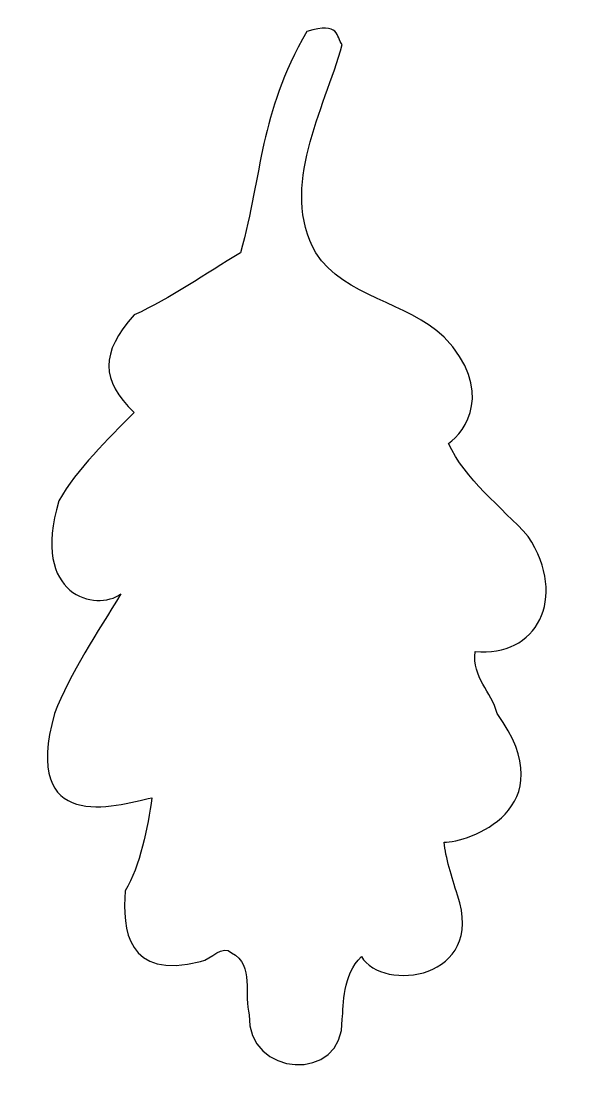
# Model space of a CAD drawing. Header units: centimetres. Extents: x -2.49 to 0.07, y 2.72 to 7.67.
import ezdxf

# ---------------------------------------------------------------- set-up
doc = ezdxf.new("R2010")
doc.units = ezdxf.units.CM
doc.header["$MEASUREMENT"] = 0
doc.layers.add('Layer 1', color=7, linetype='Continuous')

msp = doc.modelspace()

# ---------------------------------------------------------------- linework, layer by layer
at = {"layer": 'Layer 1', "color": 42}
msp.add_open_spline([(-0.98989, 7.56058), (-1.07412, 7.25577), (-1.28527, 6.89874), (-1.11364, 6.5912), (-1.11364, 6.5912), (-0.97702, 6.3831), (-0.68687, 6.36354), (-0.51552, 6.19935), (-0.51552, 6.19935), (-0.28009, 5.95245), (-0.41576, 5.75581), (-0.49489, 5.70437), (-0.49489, 5.70437), (-0.41903, 5.53773), (-0.25002, 5.4096), (-0.12365, 5.27124), (-0.12365, 5.27124), (0.0651, 4.98193), (-0.08771, 4.70589), (-0.37114, 4.73501), (-0.37114, 4.73501), (-0.38539, 4.61281), (-0.2955, 4.54974), (-0.26801, 4.44625), (-0.26801, 4.44625), (0.05406, 4.00172), (-0.41052, 3.84296), (-0.51552, 3.84813), (-0.51552, 3.84813), (-0.50907, 3.77502), (-0.47967, 3.68874), (-0.45364, 3.60064), (-0.45364, 3.60064), (-0.31768, 3.20634), (-0.80378, 3.14753), (-0.90096, 3.31545), (-0.90096, 3.31545), (-0.98955, 3.22862), (-0.98249, 3.09159), (-0.98989, 3.02316), (-0.98989, 3.02316), (-0.98222, 2.72291), (-1.43731, 2.7534), (-1.42299, 3.04377), (-1.42299, 3.04377), (-1.45112, 3.13272), (-1.3964, 3.27507), (-1.50549, 3.33254), (-1.50549, 3.33254), (-1.54928, 3.37386), (-1.5974, 3.30325), (-1.64987, 3.29129), (-1.64987, 3.29129), (-1.99381, 3.20542), (-2.01485, 3.4419), (-2.0005, 3.62128), (-2.0005, 3.62128), (-1.93171, 3.73577), (-1.8958, 3.91636), (-1.87675, 4.0544), (-1.87675, 4.0544), (-2.05156, 4.01322), (-2.48524, 3.88617), (-2.33051, 4.44627), (-2.33051, 4.44627), (-2.2565, 4.63517), (-2.13092, 4.8246), (-2.02116, 5.00314), (-2.02116, 5.00314), (-2.13474, 4.9208), (-2.44445, 4.99024), (-2.30993, 5.43626), (-2.30993, 5.43626), (-2.22584, 5.5879), (-2.08215, 5.72153), (-1.9593, 5.84875), (-1.9593, 5.84875), (-2.11462, 5.99794), (-2.11816, 6.12434), (-1.9593, 6.30248), (-1.9593, 6.30248), (-1.78848, 6.3797), (-1.62767, 6.49414), (-1.46432, 6.59122), (-1.46432, 6.59122), (-1.35735, 6.97324), (-1.38152, 7.22432), (-1.15497, 7.62249), (-1.15497, 7.62249), (-0.99853, 7.66954), (-1.01949, 7.59673), (-0.98989, 7.56058)], degree=3, knots=[0, 0, 0, 0, 0.0416667, 0.0416667, 0.0416667, 0.0416667, 0.0833333, 0.0833333, 0.0833333, 0.0833333, 0.125, 0.125, 0.125, 0.125, 0.1666667, 0.1666667, 0.1666667, 0.1666667, 0.2083333, 0.2083333, 0.2083333, 0.2083333, 0.25, 0.25, 0.25, 0.25, 0.2916667, 0.2916667, 0.2916667, 0.2916667, 0.3333333, 0.3333333, 0.3333333, 0.3333333, 0.375, 0.375, 0.375, 0.375, 0.4166667, 0.4166667, 0.4166667, 0.4166667, 0.4583333, 0.4583333, 0.4583333, 0.4583333, 0.5, 0.5, 0.5, 0.5, 0.5416667, 0.5416667, 0.5416667, 0.5416667, 0.5833333, 0.5833333, 0.5833333, 0.5833333, 0.625, 0.625, 0.625, 0.625, 0.6666667, 0.6666667, 0.6666667, 0.6666667, 0.7083333, 0.7083333, 0.7083333, 0.7083333, 0.75, 0.75, 0.75, 0.75, 0.7916667, 0.7916667, 0.7916667, 0.7916667, 0.8333333, 0.8333333, 0.8333333, 0.8333333, 0.875, 0.875, 0.875, 0.875, 0.9166667, 0.9166667, 0.9166667, 0.9166667, 1, 1, 1, 1], dxfattribs=at)

doc.saveas('drawing.dxf')
